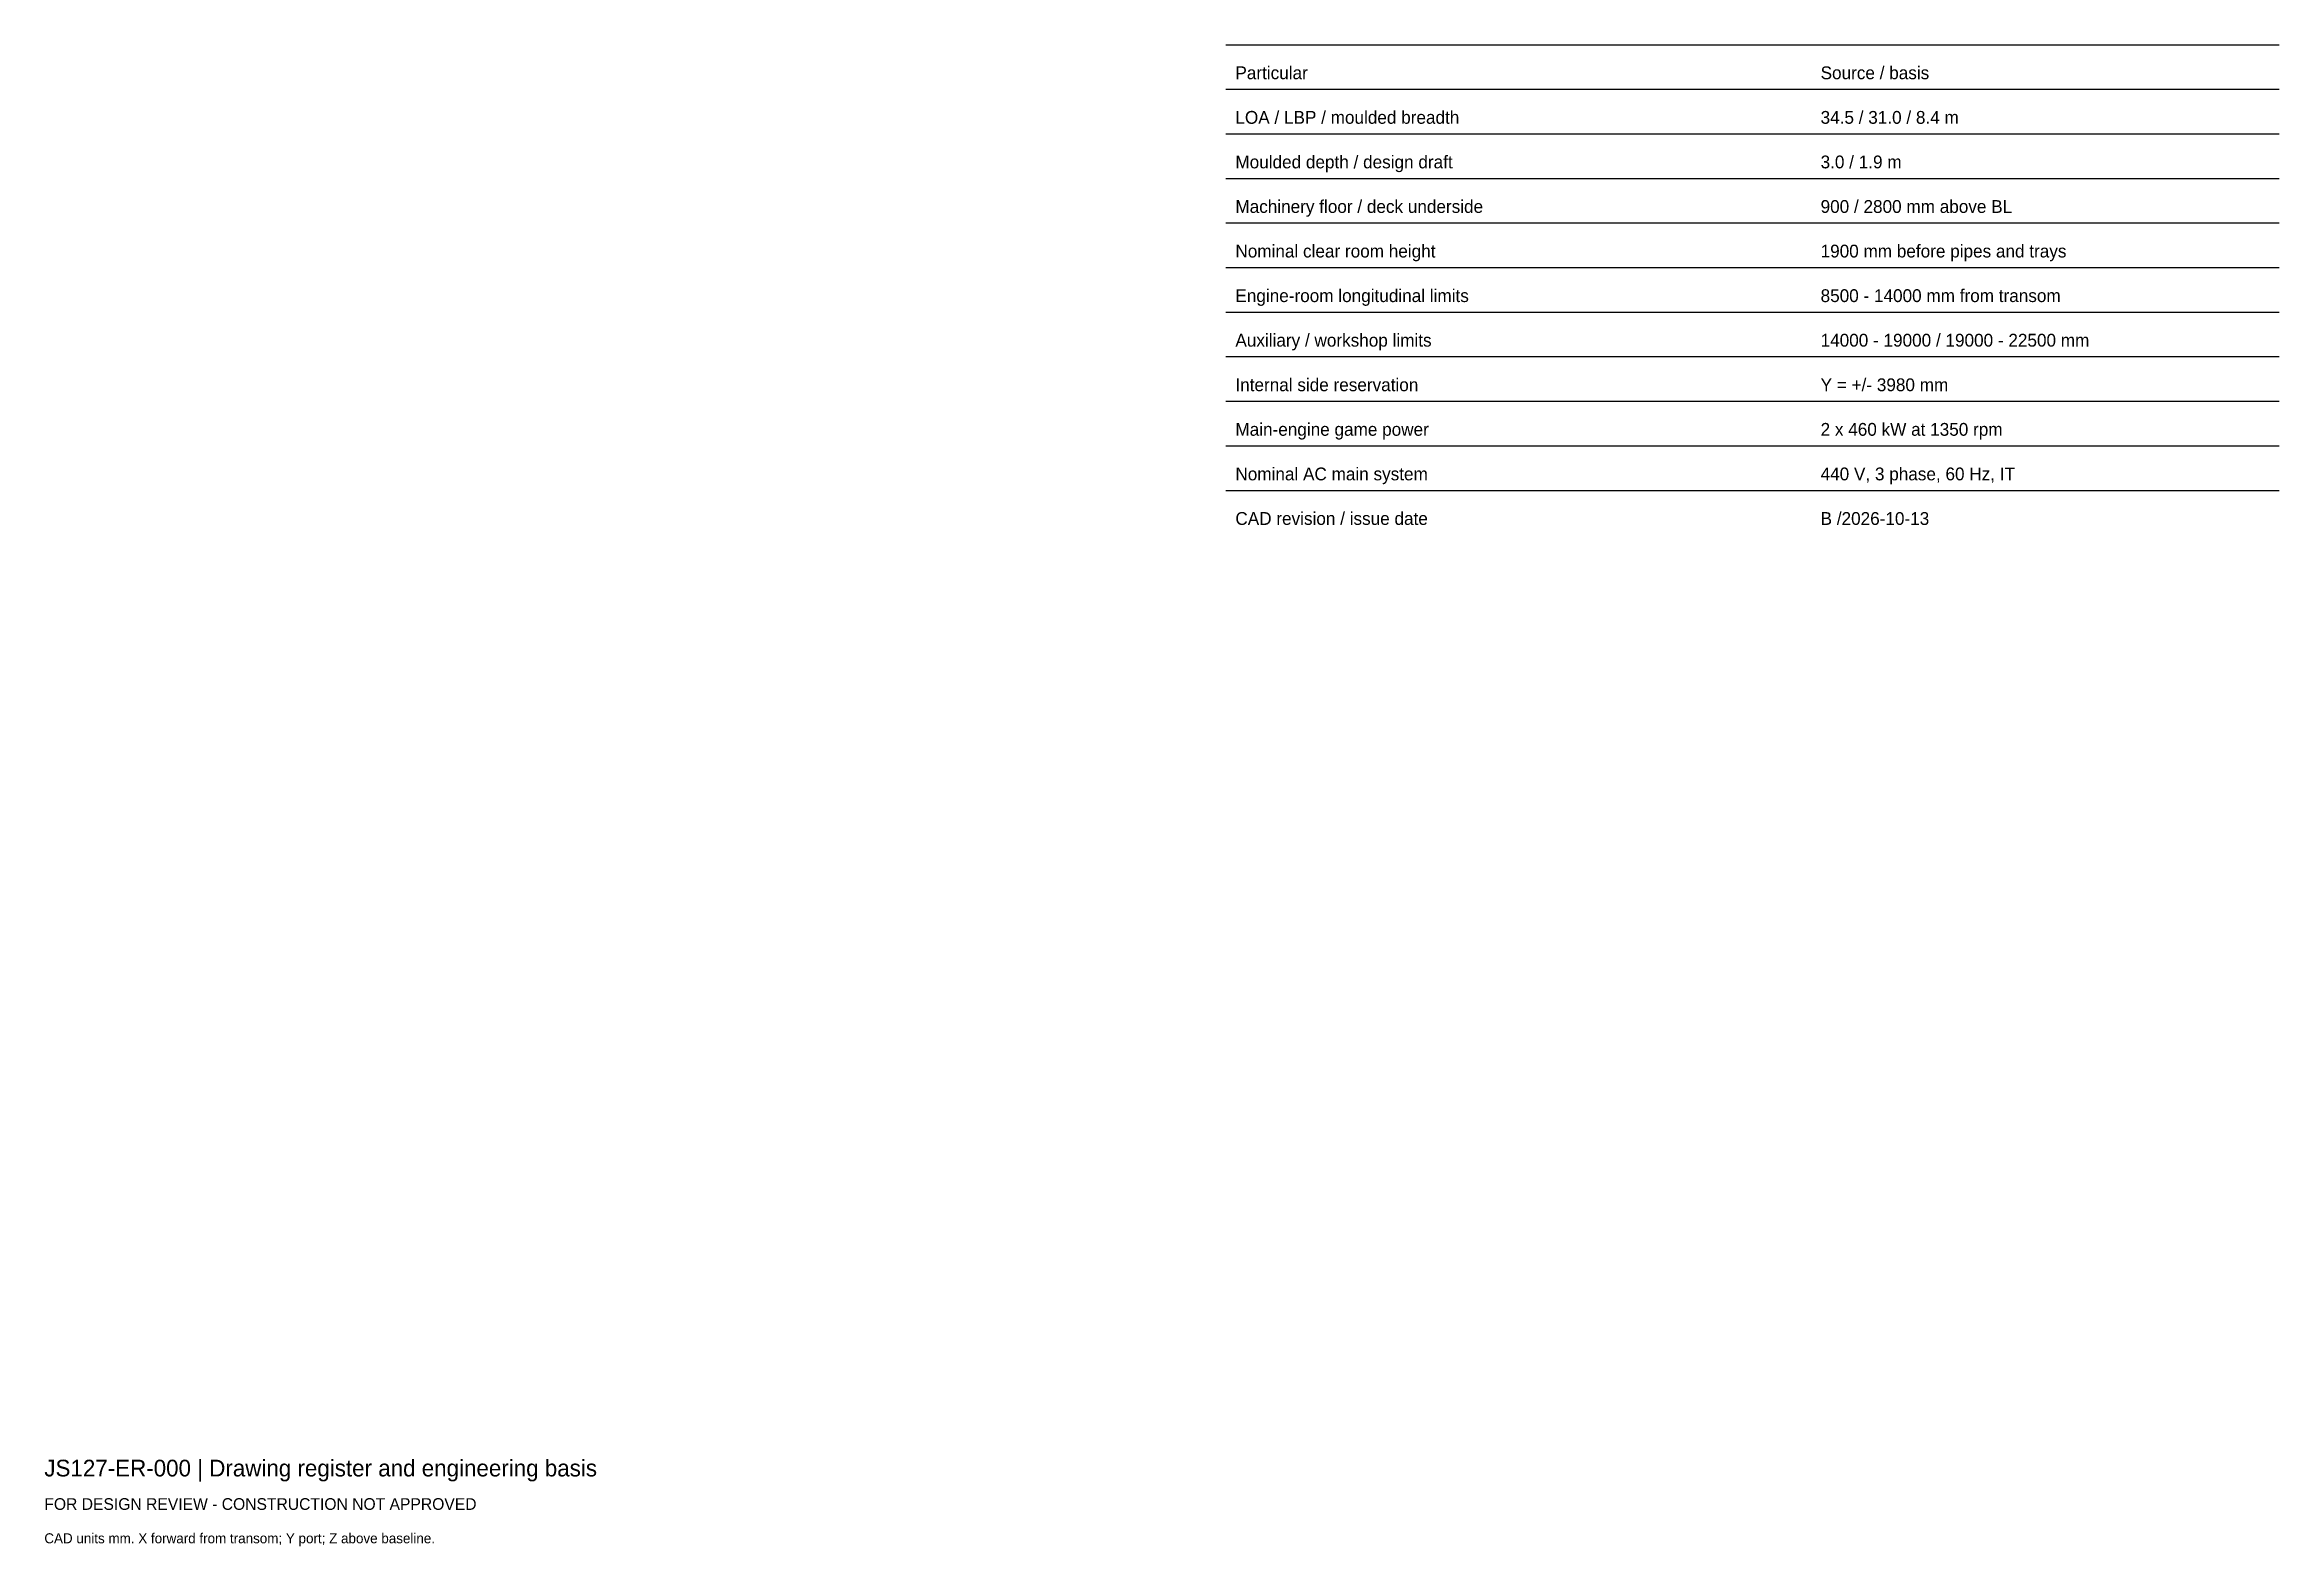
# Model space of a CAD drawing. Header units: millimetres. Extents: x 0 to 401, y -25 to 245.
import ezdxf

# ---------------------------------------------------------------- set-up
doc = ezdxf.new("R2010")
doc.units = ezdxf.units.MM
doc.layers.add('ANNOTATION', color=7, linetype='Continuous')
doc.layers.add('GEOMETRY', color=7, linetype='Continuous')

msp = doc.modelspace()

# ---------------------------------------------------------------- linework, layer by layer
at = {"layer": 'GEOMETRY'}
for p, q in [((212, 245), (401, 245)), ((212, 237), (401, 237)), ((212, 229), (401, 229)), ((212, 221), (401, 221)), ((212, 213), (401, 213)), ((212, 205), (401, 205)), ((212, 197), (401, 197)), ((212, 189), (401, 189)), ((212, 181), (401, 181)), ((212, 173), (401, 173)), ((212, 165), (401, 165))]:
    msp.add_line(p, q, dxfattribs=at)

# ---------------------------------------------------------------- texts
at = {"layer": 'ANNOTATION'}
for s, height, p in [('Particular', 2.3, (213.7, 238.8)), ('Source / basis', 2.3, (318.7, 238.8)), ('LOA / LBP / moulded breadth', 2.3, (213.7, 230.8)), ('34.5 / 31.0 / 8.4 m', 2.3, (318.7, 230.8)), ('Moulded depth / design draft', 2.3, (213.7, 222.8)), ('3.0 / 1.9 m', 2.3, (318.7, 222.8)), ('Machinery floor / deck underside', 2.3, (213.7, 214.8)), ('900 / 2800 mm above BL', 2.3, (318.7, 214.8)), ('Nominal clear room height', 2.3, (213.7, 206.8)), ('1900 mm before pipes and trays', 2.3, (318.7, 206.8)), ('Engine-room longitudinal limits', 2.3, (213.7, 198.8)), ('8500 - 14000 mm from transom', 2.3, (318.7, 198.8)), ('Auxiliary / workshop limits', 2.3, (213.7, 190.8)), ('14000 - 19000 / 19000 - 22500 mm', 2.3, (318.7, 190.8)), ('Internal side reservation', 2.3, (213.7, 182.8)), ('Y = +/- 3980 mm', 2.3, (318.7, 182.8)), ('Main-engine game power', 2.3, (213.7, 174.8)), ('2 x 460 kW at 1350 rpm', 2.3, (318.7, 174.8)), ('Nominal AC main system', 2.3, (213.7, 166.8)), ('440 V, 3 phase, 60 Hz, IT', 2.3, (318.7, 166.8)), ('CAD revision / issue date', 2.3, (213.7, 158.8)), ('B /2026-10-13', 2.3, (318.7, 158.8)), ('JS127-ER-000 | Drawing register and engineering basis', 3, (0, -12)), ('FOR DESIGN REVIEW - CONSTRUCTION NOT APPROVED', 2.1, (0, -18)), ('CAD units mm. X forward from transom; Y port; Z above baseline.', 1.8, (0, -24))]:
    msp.add_text(s, height=height, dxfattribs=at).set_placement(p)

doc.saveas('drawing.dxf')
